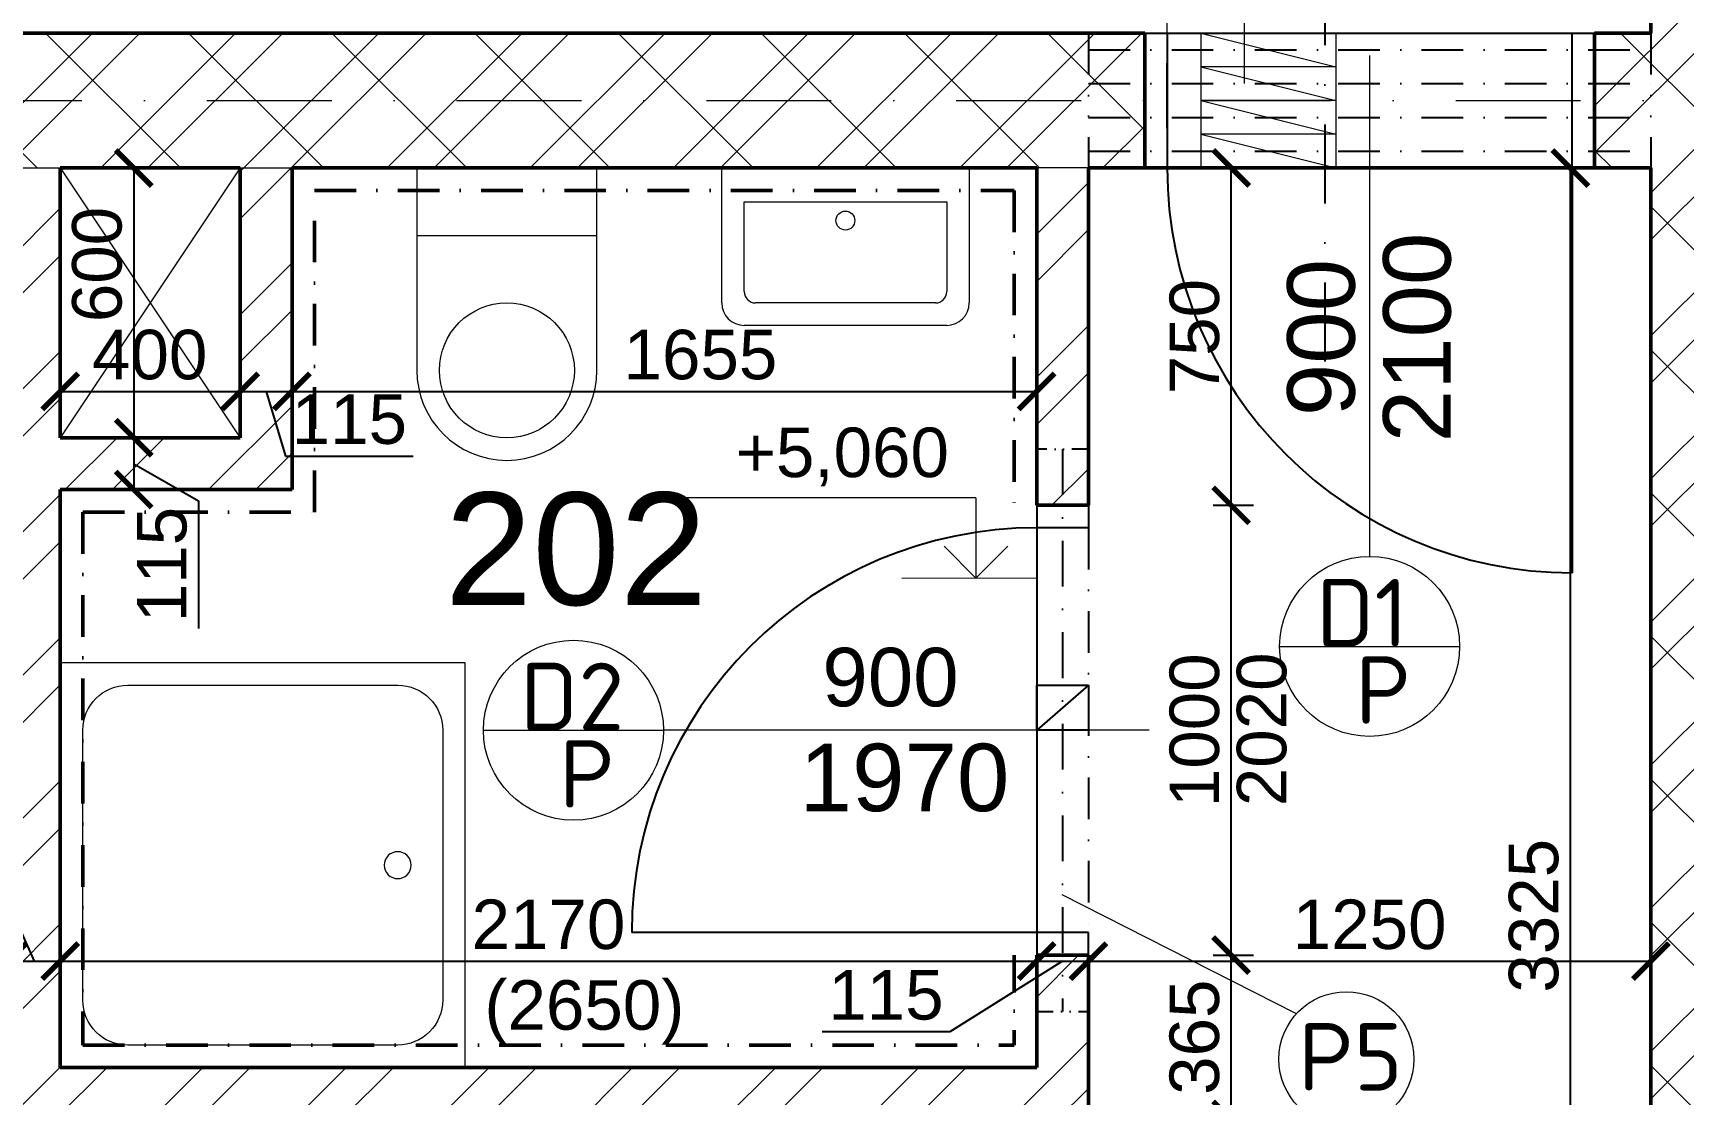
# Model space of a CAD drawing. Header units: millimetres. Extents: x 6026 to 16126, y -569 to 9737.
# Drawn here: x 10580 to 14249, y 4851 to 7212 of the extents above; entities that cross this region are included whole.
import ezdxf

# ---------------------------------------------------------------- set-up
doc = ezdxf.new("R2010")
doc.units = ezdxf.units.MM
doc.header["$LTSCALE"] = 185
doc.linetypes.add('DASHDOT', pattern=[1, 0.5, -0.25, 0, -0.25])
doc.linetypes.add('DIVIDE', pattern=[1.25, 0.5, -0.25, 0, -0.25, 0, -0.25])
for name, color, linetype, lineweight in [('00 popis', 7, 'Continuous', 13), ('00 tenká plná', 7, 'Continuous', 13), ('00 zařizováky', 7, 'Continuous', 13), ('00 zdivo', 7, 'Continuous', 50), ('00 šrafy', 7, 'Continuous', 13), ('01 tenká čerchovaná', 7, 'DASHDOT', 13), ('01 tlustá dvojčerchovaná', 7, 'DIVIDE', 25), ('01 tlustá plná', 7, 'Continuous', 25), ('01 tlustá čerchovaná', 7, 'DASHDOT', 25), ('01 velmi tlustá plná', 7, 'Continuous', 50), ('oklady', 7, 'DASHDOT', 50)]:
    doc.layers.add(name, color=color, linetype=linetype, lineweight=lineweight)
doc.styles.add('ISOCPEUR', font='isocpeur.ttf')
doc.styles.add('KOTY', font='arial.ttf', dxfattribs={"height": 400})
doc.styles.add('koty4', font='arial.ttf', dxfattribs={"height": 110})
doc.styles.add('místnosti', font='arial.ttf', dxfattribs={"height": 250})
doc.dimstyles.new('moje koty osy', dxfattribs={"dimscale": 40, "dimtxt": 110, "dimasz": 2, "dimexe": 1.25, "dimexo": 0.0005, "dimtad": 1, "dimtxsty": 'koty4', "dimblk": 'ARCHTICK', "dimcen": 2.5, "dimadec": 0, "dimazin": 0, "dimtfac": 1, "dimtmove": 0, "dimatfit": 3, "dimfxl": 1, "dimfxlon": 1, "dimarcsym": 0})
doc.dimstyles.new('osy 5', dxfattribs={"dimscale": 40, "dimtxt": 110, "dimasz": 2, "dimexe": 1.25, "dimexo": 0.0005, "dimtad": 1, "dimtxsty": 'koty4', "dimblk": 'ARCHTICK', "dimcen": 2.5, "dimadec": 0, "dimazin": 0, "dimtfac": 1, "dimtmove": 0, "dimatfit": 3, "dimfxl": 5, "dimfxlon": 1, "dimarcsym": 0})
pattern_1 = [(45, (0, 0), (-159.099, 159.099), []), (45, (105, 0), (-159.099, 159.099), [])]
pattern_2 = [(45, (0, 0), (-159.099, 159.099), []), (45, (105, 0), (-159.099, 159.099), []), (315, (0, 0), (159.099, 159.099), [])]

# ---------------------------------------------------------------- blocks, each defined once
blk = doc.blocks.new('sprcha (1)')
for p, q in [((0, 0), (0, -900)), ((900, 0), (0, 0)), ((900, -900.1), (900, 0)), ((150, -50), (750, -50)), ((50, -750), (50, -150)), ((850, -150), (850, -750.1)), ((750, -850.1), (150, -850)), ((0, -900), (900, -900.1))]:
    blk.add_line(p, q)
at = {"extrusion": (0, 0, -1)}
for centre, major_axis, start_param, end_param in [((150, -150), (0.2, 100), 4.710242, 6.281038), ((750, -150), (-0.3, 100), 0.002719, 1.573515), ((150, -750), (-0.3, 100), 3.144373, 4.71517), ((750, -750.1), (0.2, 100), 1.568455, 3.139251)]:
    blk.add_ellipse(centre, major_axis=major_axis, ratio=1, start_param=start_param, end_param=end_param, dxfattribs=at)
blk.add_ellipse((450, -750), major_axis=(21.2, 21.2), ratio=1, dxfattribs=at)
blk = doc.blocks.new('_ArchTick')
at = {"color": 0, "linetype": 'ByBlock', "const_width": 0.15}
blk.add_lwpolyline([(-0.5, -0.5), (0.5, 0.5)], dxfattribs=at)
blk = doc.blocks.new('*D34')
at = {"layer": '00 popis', "color": 0, "lineweight": -2, "transparency": 16777216}
for p, q in [((14012.6, 8172.2), (13729.1, 8172.2)), ((14113, 7988.4), (14012.6, 8172.2)), ((14050.5, 7788.4), (14050.5, 8038.4)), ((14175.5, 7788.4), (14175.5, 8038.4)), ((14175.5, 7988.4), (14050.5, 7988.4))]:
    blk.add_line(p, q, dxfattribs=at)
at = {"layer": 'Defpoints', "color": 0, "transparency": 16777216}
for p in [(14050.5, 7988.4), (14050.5, 7058), (14175.5, 7058)]:
    blk.add_point(p, dxfattribs=at)
at = {"layer": '00 popis', "color": 0, "lineweight": -2, "transparency": 16777216, "xscale": 80, "yscale": 80, "zscale": 80, "rotation": 180}
blk.add_blockref('_ArchTick', (14050.5, 7988.4), dxfattribs=at)
at = {"layer": '00 popis', "color": 0, "lineweight": -2, "transparency": 16777216, "xscale": 80, "yscale": 80, "zscale": 80}
blk.add_blockref('_ArchTick', (14175.5, 7988.4), dxfattribs=at)
at = {"layer": '00 popis', "color": 0, "transparency": 16777216, "insert": (13870.8, 8253.3), "char_height": 110, "attachment_point": 5, "style": 'koty4'}
blk.add_mtext('125', dxfattribs=at)
blk = doc.blocks.new('*D35')
at = {"layer": '00 popis', "color": 0, "lineweight": -2, "transparency": 16777216}
for p, q in [((13050.5, 7788.4), (13050.5, 8038.4)), ((14050.5, 7788.4), (14050.5, 8038.4)), ((14050.5, 7988.4), (13050.5, 7988.4))]:
    blk.add_line(p, q, dxfattribs=at)
at = {"layer": 'Defpoints', "color": 0, "transparency": 16777216}
for p in [(13050.5, 7988.4), (13050.5, 7058), (14050.5, 7058)]:
    blk.add_point(p, dxfattribs=at)
at = {"layer": '00 popis', "color": 0, "lineweight": -2, "transparency": 16777216, "xscale": 80, "yscale": 80, "zscale": 80, "rotation": 180}
blk.add_blockref('_ArchTick', (13050.5, 7988.4), dxfattribs=at)
at = {"layer": '00 popis', "color": 0, "lineweight": -2, "transparency": 16777216, "xscale": 80, "yscale": 80, "zscale": 80}
blk.add_blockref('_ArchTick', (14050.5, 7988.4), dxfattribs=at)
at = {"layer": '00 popis', "color": 0, "transparency": 16777216, "insert": (13550.5, 8069.5), "char_height": 110, "attachment_point": 5, "style": 'koty4'}
blk.add_mtext('1000', dxfattribs=at)
blk = doc.blocks.new('*D36')
at = {"layer": '00 popis', "color": 0, "lineweight": -2, "transparency": 16777216}
for p, q in [((8475.5, 7788.4), (8475.5, 8038.4)), ((13050.5, 7788.4), (13050.5, 8038.4)), ((13050.5, 7988.4), (8475.5, 7988.4))]:
    blk.add_line(p, q, dxfattribs=at)
at = {"layer": 'Defpoints', "color": 0, "transparency": 16777216}
for p in [(8475.5, 7988.4), (8475.5, 7058), (13050.5, 7058)]:
    blk.add_point(p, dxfattribs=at)
at = {"layer": '00 popis', "color": 0, "lineweight": -2, "transparency": 16777216, "xscale": 80, "yscale": 80, "zscale": 80, "rotation": 180}
blk.add_blockref('_ArchTick', (8475.5, 7988.4), dxfattribs=at)
at = {"layer": '00 popis', "color": 0, "lineweight": -2, "transparency": 16777216, "xscale": 80, "yscale": 80, "zscale": 80}
blk.add_blockref('_ArchTick', (13050.5, 7988.4), dxfattribs=at)
at = {"layer": '00 popis', "color": 0, "transparency": 16777216, "insert": (10763, 8069.3), "char_height": 110, "attachment_point": 5, "style": 'koty4'}
blk.add_mtext('4575', dxfattribs=at)
blk = doc.blocks.new('*D45')
at = {"layer": '00 popis', "color": 0, "lineweight": -2, "transparency": 16777216}
for p, q in [((10366.8, 5632), (10083.3, 5632)), ((10583, 5148.6), (10366.8, 5632)), ((10525.5, 5108.6), (10525.5, 5198.6)), ((10640.5, 5108.6), (10640.5, 5198.6)), ((10525.5, 5148.6), (10640.5, 5148.6))]:
    blk.add_line(p, q, dxfattribs=at)
at = {"layer": 'Defpoints', "color": 0, "transparency": 16777216}
for p in [(10640.5, 5148.6), (10525.5, 4911.9), (10640.5, 4911.9)]:
    blk.add_point(p, dxfattribs=at)
at = {"layer": '00 popis', "color": 0, "lineweight": -2, "transparency": 16777216, "xscale": 80, "yscale": 80, "zscale": 80, "rotation": 180}
blk.add_blockref('_ArchTick', (10525.5, 5148.6), dxfattribs=at)
at = {"layer": '00 popis', "color": 0, "lineweight": -2, "transparency": 16777216, "xscale": 80, "yscale": 80, "zscale": 80}
blk.add_blockref('_ArchTick', (10640.5, 5148.6), dxfattribs=at)
at = {"layer": '00 popis', "color": 0, "transparency": 16777216, "insert": (10225, 5713.2), "char_height": 110, "attachment_point": 5, "style": 'koty4'}
blk.add_mtext('115', dxfattribs=at)
blk = doc.blocks.new('*D46')
at = {"layer": '00 popis', "color": 0, "lineweight": -2, "transparency": 16777216}
for p, q in [((10640.5, 5108.6), (10640.5, 5198.6)), ((10640.5, 5148.6), (12810.5, 5148.6)), ((12810.5, 5161.9), (12810.5, 5098.6))]:
    blk.add_line(p, q, dxfattribs=at)
at = {"layer": 'Defpoints', "color": 0, "transparency": 16777216}
for p in [(12810.5, 5161.9), (12810.5, 5148.6), (10640.5, 4911.9)]:
    blk.add_point(p, dxfattribs=at)
at = {"layer": '00 popis', "color": 0, "lineweight": -2, "transparency": 16777216, "xscale": 80, "yscale": 80, "zscale": 80, "rotation": 180}
blk.add_blockref('_ArchTick', (10640.5, 5148.6), dxfattribs=at)
at = {"layer": '00 popis', "color": 0, "lineweight": -2, "transparency": 16777216, "xscale": 80, "yscale": 80, "zscale": 80}
blk.add_blockref('_ArchTick', (12810.5, 5148.6), dxfattribs=at)
at = {"layer": '00 popis', "color": 0, "transparency": 16777216, "insert": (11725.5, 5229.7), "char_height": 110, "attachment_point": 5, "style": 'koty4'}
blk.add_mtext('2170', dxfattribs=at)
blk = doc.blocks.new('*D47')
at = {"layer": '00 popis', "color": 0, "lineweight": -2, "transparency": 16777216}
for p, q in [((12868, 5148.6), (12617.3, 4991.7)), ((12810.5, 5161.9), (12810.5, 5098.6)), ((12810.5, 5148.6), (12925.5, 5148.6)), ((12925.5, 5161.9), (12925.5, 5098.6)), ((12617.3, 4991.7), (12333.8, 4991.7))]:
    blk.add_line(p, q, dxfattribs=at)
at = {"layer": 'Defpoints', "color": 0, "transparency": 16777216}
for p in [(12810.5, 5161.9), (12925.5, 5161.9), (12925.5, 5148.6)]:
    blk.add_point(p, dxfattribs=at)
at = {"layer": '00 popis', "color": 0, "lineweight": -2, "transparency": 16777216, "xscale": 80, "yscale": 80, "zscale": 80, "rotation": 180}
blk.add_blockref('_ArchTick', (12810.5, 5148.6), dxfattribs=at)
at = {"layer": '00 popis', "color": 0, "lineweight": -2, "transparency": 16777216, "xscale": 80, "yscale": 80, "zscale": 80}
blk.add_blockref('_ArchTick', (12925.5, 5148.6), dxfattribs=at)
at = {"layer": '00 popis', "color": 0, "transparency": 16777216, "insert": (12475.6, 5072.9), "char_height": 110, "attachment_point": 5, "style": 'koty4'}
blk.add_mtext('115', dxfattribs=at)
blk = doc.blocks.new('*D48')
at = {"layer": '00 popis', "color": 0, "lineweight": -2, "transparency": 16777216}
for p, q in [((14175.5, 5188.6), (14175.5, 5098.6)), ((12925.5, 5161.9), (12925.5, 5098.6)), ((12925.5, 5148.6), (14175.5, 5148.6))]:
    blk.add_line(p, q, dxfattribs=at)
at = {"layer": 'Defpoints', "color": 0, "transparency": 16777216}
for p in [(14175.5, 5249.4), (12925.5, 5161.9), (14175.5, 5148.6)]:
    blk.add_point(p, dxfattribs=at)
at = {"layer": '00 popis', "color": 0, "lineweight": -2, "transparency": 16777216, "xscale": 80, "yscale": 80, "zscale": 80, "rotation": 180}
blk.add_blockref('_ArchTick', (12925.5, 5148.6), dxfattribs=at)
at = {"layer": '00 popis', "color": 0, "lineweight": -2, "transparency": 16777216, "xscale": 80, "yscale": 80, "zscale": 80}
blk.add_blockref('_ArchTick', (14175.5, 5148.6), dxfattribs=at)
at = {"layer": '00 popis', "color": 0, "transparency": 16777216, "insert": (13550.5, 5229.7), "char_height": 110, "attachment_point": 5, "style": 'koty4'}
blk.add_mtext('1250', dxfattribs=at)
blk = doc.blocks.new('*D56')
at = {"layer": '00 popis', "color": 0, "lineweight": -2, "transparency": 16777216}
for p, q in [((10840.5, 6911.9), (10753.8, 6911.9)), ((10803.8, 6911.9), (10803.8, 6311.9)), ((10840.5, 6311.9), (10753.8, 6311.9))]:
    blk.add_line(p, q, dxfattribs=at)
at = {"layer": 'Defpoints', "color": 0, "transparency": 16777216}
for p in [(10840.5, 6911.9), (10803.8, 6311.9), (10840.5, 6311.9)]:
    blk.add_point(p, dxfattribs=at)
at = {"layer": '00 popis', "color": 0, "lineweight": -2, "transparency": 16777216, "xscale": 80, "yscale": 80, "zscale": 80}
for p, rotation in [((10803.8, 6911.9), 90), ((10803.8, 6311.9), 270)]:
    blk.add_blockref('_ArchTick', p, dxfattribs=dict(at, rotation=rotation))
at = {"layer": '00 popis', "color": 0, "transparency": 16777216, "insert": (10722.6, 6611.9), "char_height": 110, "attachment_point": 5, "rotation": 90, "style": 'koty4'}
blk.add_mtext('    600', dxfattribs=at)
blk = doc.blocks.new('*D57')
at = {"layer": '00 popis', "color": 0, "lineweight": -2, "transparency": 16777216}
for p, q in [((11040.5, 6375.2), (11040.5, 6465.2)), ((10640.5, 6439), (10640.5, 6365.2)), ((10640.5, 6415.2), (11040.5, 6415.2))]:
    blk.add_line(p, q, dxfattribs=at)
at = {"layer": 'Defpoints', "color": 0, "transparency": 16777216}
for p in [(10640.5, 6439), (11040.5, 6415.2), (11040.5, 6311.9)]:
    blk.add_point(p, dxfattribs=at)
at = {"layer": '00 popis', "color": 0, "lineweight": -2, "transparency": 16777216, "xscale": 80, "yscale": 80, "zscale": 80, "rotation": 180}
blk.add_blockref('_ArchTick', (10640.5, 6415.2), dxfattribs=at)
at = {"layer": '00 popis', "color": 0, "lineweight": -2, "transparency": 16777216, "xscale": 80, "yscale": 80, "zscale": 80}
blk.add_blockref('_ArchTick', (11040.5, 6415.2), dxfattribs=at)
at = {"layer": '00 popis', "color": 0, "transparency": 16777216, "insert": (10839.2, 6496.3), "char_height": 110, "attachment_point": 5, "style": 'koty4'}
blk.add_mtext('400', dxfattribs=at)
blk = doc.blocks.new('*D58')
at = {"layer": '00 popis', "color": 0, "lineweight": -2, "transparency": 16777216}
for p, q in [((11040.5, 6375.2), (11040.5, 6465.2)), ((11155.5, 6455.2), (11155.5, 6365.2)), ((11040.5, 6415.2), (11155.5, 6415.2)), ((11098, 6415.2), (11141.1, 6271.5)), ((11141.1, 6271.5), (11424.6, 6271.5))]:
    blk.add_line(p, q, dxfattribs=at)
at = {"layer": 'Defpoints', "color": 0, "transparency": 16777216}
for p in [(11155.5, 6554.4), (11155.5, 6415.2), (11040.5, 6311.9)]:
    blk.add_point(p, dxfattribs=at)
at = {"layer": '00 popis', "color": 0, "lineweight": -2, "transparency": 16777216, "xscale": 80, "yscale": 80, "zscale": 80, "rotation": 180}
blk.add_blockref('_ArchTick', (11040.5, 6415.2), dxfattribs=at)
at = {"layer": '00 popis', "color": 0, "lineweight": -2, "transparency": 16777216, "xscale": 80, "yscale": 80, "zscale": 80}
blk.add_blockref('_ArchTick', (11155.5, 6415.2), dxfattribs=at)
at = {"layer": '00 popis', "color": 0, "transparency": 16777216, "insert": (11282.9, 6352.7), "char_height": 110, "attachment_point": 5, "style": 'koty4'}
blk.add_mtext('115', dxfattribs=at)
blk = doc.blocks.new('*D59')
at = {"layer": '00 popis', "color": 0, "lineweight": -2, "transparency": 16777216}
for p, q in [((11155.5, 6455.2), (11155.5, 6365.2)), ((12810.5, 6455.2), (12810.5, 6365.2)), ((11155.5, 6415.2), (12810.5, 6415.2))]:
    blk.add_line(p, q, dxfattribs=at)
at = {"layer": 'Defpoints', "color": 0, "transparency": 16777216}
for p in [(11155.5, 6554.4), (12810.5, 6536.9), (12810.5, 6415.2)]:
    blk.add_point(p, dxfattribs=at)
at = {"layer": '00 popis', "color": 0, "lineweight": -2, "transparency": 16777216, "xscale": 80, "yscale": 80, "zscale": 80, "rotation": 180}
blk.add_blockref('_ArchTick', (11155.5, 6415.2), dxfattribs=at)
at = {"layer": '00 popis', "color": 0, "lineweight": -2, "transparency": 16777216, "xscale": 80, "yscale": 80, "zscale": 80}
blk.add_blockref('_ArchTick', (12810.5, 6415.2), dxfattribs=at)
at = {"layer": '00 popis', "color": 0, "transparency": 16777216, "insert": (12063.2, 6496.3), "char_height": 110, "attachment_point": 5, "style": 'koty4'}
blk.add_mtext('1655', dxfattribs=at)
blk = doc.blocks.new('*D60')
at = {"layer": '00 popis', "color": 0, "lineweight": -2, "transparency": 16777216}
for p, q in [((10840.5, 6311.9), (10753.8, 6311.9)), ((10803.8, 6311.9), (10803.8, 6196.9)), ((10803.8, 6254.4), (10948, 6171.9)), ((10843.8, 6196.9), (10753.8, 6196.9)), ((10948, 6171.9), (10948, 5888.4))]:
    blk.add_line(p, q, dxfattribs=at)
at = {"layer": 'Defpoints', "color": 0, "transparency": 16777216}
for p in [(10840.5, 6311.9), (10803.8, 6196.9), (10898, 6196.9)]:
    blk.add_point(p, dxfattribs=at)
at = {"layer": '00 popis', "color": 0, "lineweight": -2, "transparency": 16777216, "xscale": 80, "yscale": 80, "zscale": 80}
for p, rotation in [((10803.8, 6311.9), 90), ((10803.8, 6196.9), 270)]:
    blk.add_blockref('_ArchTick', p, dxfattribs=dict(at, rotation=rotation))
at = {"layer": '00 popis', "color": 0, "transparency": 16777216, "insert": (10866.8, 6030.2), "char_height": 110, "attachment_point": 5, "rotation": 90, "style": 'koty4'}
blk.add_mtext('115', dxfattribs=at)
blk = doc.blocks.new('*D64')
at = {"layer": '00 popis', "color": 0, "lineweight": -2, "transparency": 16777216}
for p, q in [((9067.4, 4939), (9067.4, 5222.5)), ((9295.5, 4854.4), (9067.4, 4939)), ((9335.5, 4911.9), (9245.5, 4911.9)), ((9295.5, 4796.9), (9295.5, 4911.9)), ((9335.5, 4796.9), (9245.5, 4796.9))]:
    blk.add_line(p, q, dxfattribs=at)
at = {"layer": 'Defpoints', "color": 0, "transparency": 16777216}
for p in [(9295.5, 4911.9), (9925.5, 4911.9), (11685.5, 4796.9)]:
    blk.add_point(p, dxfattribs=at)
at = {"layer": '00 popis', "color": 0, "lineweight": -2, "transparency": 16777216, "xscale": 80, "yscale": 80, "zscale": 80}
for p, rotation in [((9295.5, 4911.9), 90), ((9295.5, 4796.9), 270)]:
    blk.add_blockref('_ArchTick', p, dxfattribs=dict(at, rotation=rotation))
at = {"layer": '00 popis', "color": 0, "transparency": 16777216, "insert": (8986.2, 5080.7), "char_height": 110, "attachment_point": 5, "rotation": 90, "style": 'koty4'}
blk.add_mtext('115', dxfattribs=at)
blk = doc.blocks.new('*D68')
at = {"layer": '00 popis', "color": 0, "lineweight": -2, "transparency": 16777216}
for p, q in [((14036.7, 6911.9), (13946.7, 6911.9)), ((13996.7, 3586.9), (13996.7, 6911.9)), ((14036.7, 3586.9), (13946.7, 3586.9))]:
    blk.add_line(p, q, dxfattribs=at)
at = {"layer": 'Defpoints', "color": 0, "transparency": 16777216}
for p in [(13996.7, 6911.9), (14175.5, 6911.9), (14175.5, 3586.9)]:
    blk.add_point(p, dxfattribs=at)
at = {"layer": '00 popis', "color": 0, "lineweight": -2, "transparency": 16777216, "xscale": 80, "yscale": 80, "zscale": 80}
for p, rotation in [((13996.7, 6911.9), 90), ((13996.7, 3586.9), 270)]:
    blk.add_blockref('_ArchTick', p, dxfattribs=dict(at, rotation=rotation))
at = {"layer": '00 popis', "color": 0, "transparency": 16777216, "insert": (13915.5, 5249.4), "char_height": 110, "attachment_point": 5, "rotation": 90, "style": 'koty4'}
blk.add_mtext('3325', dxfattribs=at)
blk = doc.blocks.new('*D73')
at = {"layer": '00 popis', "color": 0, "lineweight": -2, "transparency": 16777216}
for p, q in [((13202.7, 5161.9), (13292.7, 5161.9)), ((13242.7, 4796.9), (13242.7, 5161.9)), ((13202.7, 4796.9), (13292.7, 4796.9))]:
    blk.add_line(p, q, dxfattribs=at)
at = {"layer": 'Defpoints', "color": 0, "transparency": 16777216}
for p in [(12925.5, 5161.9), (13242.7, 5161.9), (11800.5, 4796.9)]:
    blk.add_point(p, dxfattribs=at)
at = {"layer": '00 popis', "color": 0, "lineweight": -2, "transparency": 16777216, "xscale": 80, "yscale": 80, "zscale": 80}
for p, rotation in [((13242.7, 5161.9), 90), ((13242.7, 4796.9), 270)]:
    blk.add_blockref('_ArchTick', p, dxfattribs=dict(at, rotation=rotation))
at = {"layer": '00 popis', "color": 0, "transparency": 16777216, "insert": (13161.5, 4979.4), "char_height": 110, "attachment_point": 5, "rotation": 90, "style": 'koty4'}
blk.add_mtext('365', dxfattribs=at)
blk = doc.blocks.new('*D74')
at = {"layer": '00 popis', "color": 0, "lineweight": -2, "transparency": 16777216}
for p, q in [((13202.7, 6161.9), (13292.7, 6161.9)), ((13242.7, 5161.9), (13242.7, 6161.9)), ((13202.7, 5161.9), (13292.7, 5161.9))]:
    blk.add_line(p, q, dxfattribs=at)
at = {"layer": 'Defpoints', "color": 0, "transparency": 16777216}
for p in [(12925.5, 6161.9), (13242.7, 6161.9), (12925.5, 5161.9)]:
    blk.add_point(p, dxfattribs=at)
at = {"layer": '00 popis', "color": 0, "lineweight": -2, "transparency": 16777216, "xscale": 80, "yscale": 80, "zscale": 80}
for p, rotation in [((13242.7, 6161.9), 90), ((13242.7, 5161.9), 270)]:
    blk.add_blockref('_ArchTick', p, dxfattribs=dict(at, rotation=rotation))
at = {"layer": '00 popis', "color": 0, "transparency": 16777216, "insert": (13161.6, 5661.9), "char_height": 110, "attachment_point": 5, "rotation": 90, "style": 'koty4'}
blk.add_mtext('1000', dxfattribs=at)
blk = doc.blocks.new('*D75')
at = {"layer": '00 popis', "color": 0, "lineweight": -2, "transparency": 16777216}
for p, q in [((13202.7, 6911.9), (13292.7, 6911.9)), ((13242.7, 6161.9), (13242.7, 6911.9)), ((13202.7, 6161.9), (13292.7, 6161.9))]:
    blk.add_line(p, q, dxfattribs=at)
at = {"layer": 'Defpoints', "color": 0, "transparency": 16777216}
for p in [(12925.5, 6911.9), (13242.7, 6911.9), (12925.5, 6161.9)]:
    blk.add_point(p, dxfattribs=at)
at = {"layer": '00 popis', "color": 0, "lineweight": -2, "transparency": 16777216, "xscale": 80, "yscale": 80, "zscale": 80}
for p, rotation in [((13242.7, 6911.9), 90), ((13242.7, 6161.9), 270)]:
    blk.add_blockref('_ArchTick', p, dxfattribs=dict(at, rotation=rotation))
at = {"layer": '00 popis', "color": 0, "transparency": 16777216, "insert": (13161.6, 6536.9), "char_height": 110, "attachment_point": 5, "rotation": 90, "style": 'koty4'}
blk.add_mtext('750', dxfattribs=at)
blk = doc.blocks.new('VYSKOVA KOTA')
at = {"layer": '00 popis'}
for p, q in [((61882.7, 803.1), (61882.7, 624.5)), ((61882.7, 803.1), (62535.4, 803.1)), ((61882.7, 624.5), (61812, 695.2)), ((61882.7, 624.5), (61953.4, 695.2))]:
    blk.add_line(p, q, dxfattribs=at)

msp = doc.modelspace()

# ---------------------------------------------------------------- hatches: boundary and pattern name
at = {"layer": '00 šrafy'}
h = msp.add_hatch(dxfattribs=at)
h.set_pattern_fill('ZDIVO_PEV-STR', color=256, scale=30, pattern_type=2)
h.set_pattern_definition(pattern_2)
h.paths.add_polyline_path([(8475.513, 4796.904), (8475.513, 4911.904), (8475.513, 6911.904), (10525.513, 6911.904), (10640.513, 6911.904), (11040.513, 6911.904), (11155.513, 6911.904), (12810.513, 6911.904), (12925.513, 6911.904), (13050.513, 6911.904), (13050.513, 7211.904), (8475.513, 7211.904), (8475.513, 7961.904), (8395.513, 7961.904), (8367.729, 7804.334), (8283.296, 8119.473), (8255.513, 7961.904), (8175.513, 7961.904), (8175.513, 4911.904), (8175.513, 4796.904), (8175.513, 1211.904), (8475.513, 1211.904)])
h = msp.add_hatch(dxfattribs=at)
h.set_pattern_fill('ZDIVO_PEV-STR', color=256, scale=30, pattern_type=2)
h.set_pattern_definition(pattern_2)
h.paths.add_polyline_path([(14475.513, 7961.904), (14395.513, 7961.904), (14367.729, 7804.334), (14283.296, 8119.473), (14255.513, 7961.904), (14175.513, 7961.904), (14175.513, 7211.904), (14050.513, 7211.904), (14050.513, 6911.904), (14175.513, 6911.904), (14175.513, 3586.904), (14175.513, 3471.904), (14175.513, 1211.904), (14475.513, 1211.904), (14475.513, 4796.904), (14475.513, 4911.904)])
h = msp.add_hatch(dxfattribs=at)
h.set_pattern_fill('ZDIVO_OBECNE', color=256, scale=30, pattern_type=2)
h.set_pattern_definition(pattern_1)
h.paths.add_polyline_path([(11040.513, 6311.904), (10640.513, 6311.904), (10640.513, 6911.904), (10525.513, 6911.904), (10525.513, 4911.904), (9925.513, 4911.904), (9925.513, 4796.904), (10640.513, 4796.904), (11685.513, 4796.904), (11685.513, 4671.904), (11800.513, 4671.904), (11800.513, 4796.904), (12925.513, 4796.904), (12925.513, 4911.904), (12925.513, 5161.904), (12810.513, 5161.904), (12810.513, 4911.904), (10640.513, 4911.904), (10640.513, 6196.904), (11155.513, 6196.904), (11155.513, 6911.904), (11040.513, 6911.904)])
h = msp.add_hatch(dxfattribs=at)
h.set_pattern_fill('ZDIVO_OBECNE', color=256, scale=30, pattern_type=2)
h.set_pattern_definition(pattern_1)
h.paths.add_polyline_path([(12925.513, 6911.904), (12810.513, 6911.904), (12810.513, 6161.904), (12925.513, 6161.904)], flags=17)

# ---------------------------------------------------------------- linework, layer by layer
at = {"layer": '00 popis'}
for p, q in [((13100, 7000), (13100.844, 7494.657)), ((13271.873, 7399.404), (13271.873, 7099.404)), ((13550.513, 7161.904), (13550.513, 6048.218)), ((12810.513, 6911.904), (12660.513, 6911.904)), ((12810.513, 6000), (12510.513, 5999.488)), ((13350.513, 5848.218), (13750.513, 5848.218)), ((11581.09, 5661.904), (11981.09, 5661.904)), ((12031.09, 5661.904), (11981.09, 5661.904)), ((13060.513, 5661.904), (12031.09, 5661.904)), ((13387.681, 5031.372), (12867.209, 5295.985))]:
    msp.add_line(p, q, dxfattribs=at)
for centre, radius in [((13550.513, 5848.218), 200), ((11781.09, 5661.904), 200), ((13498.808, 4930.621), 150)]:
    msp.add_circle(centre, radius, dxfattribs=at)
at = {"layer": '00 tenká plná'}
for p, q in [((13175.513, 7211.904), (13475.513, 7136.904)), ((13175.513, 7211.904), (13175.513, 6911.904)), ((13475.513, 7211.904), (13475.513, 6911.904)), ((13475.513, 7136.904), (13175.513, 7136.904)), ((13175.513, 7136.904), (13475.513, 7061.904)), ((13475.513, 7061.904), (13175.513, 7061.904)), ((13175.513, 7061.904), (13475.513, 6986.904)), ((13475.513, 6986.904), (13175.513, 6986.904)), ((13175.513, 6986.904), (13475.513, 6911.904)), ((13475.513, 6911.904), (13175.513, 6911.904))]:
    msp.add_line(p, q, dxfattribs=at)
at = {"layer": '00 zařizováky'}
for p, q in [((11155.513, 6911.904), (11433.013, 6911.904)), ((11433.013, 6911.904), (11433.013, 6461.904)), ((11833.013, 6461.904), (11833.013, 6911.904)), ((12110.513, 6611.904), (12110.513, 6911.904)), ((12660.513, 6911.904), (12660.513, 6611.904)), ((12160.513, 6636.904), (12160.513, 6836.904)), ((12160.513, 6836.904), (12610.513, 6836.904)), ((12610.513, 6836.904), (12610.513, 6636.904)), ((11433.013, 6761.904), (11833.013, 6761.904)), ((12585.513, 6611.904), (12185.513, 6611.904)), ((12610.513, 6561.904), (12160.513, 6561.904))]:
    msp.add_line(p, q, dxfattribs=at)
for centre, radius in [((12385.38, 6794.904), 21), ((11633.013, 6461.904), 150)]:
    msp.add_circle(centre, radius, dxfattribs=at)
for centre, radius, start, end in [((12160.513, 6611.904), 50, 180, 270), ((12185.513, 6636.904), 25, 180, 270), ((12585.513, 6636.904), 25, 270, 0), ((12610.513, 6611.904), 50, 270, 0), ((11633.013, 6461.904), 200, 180, 0)]:
    msp.add_arc(centre, radius, start, end, dxfattribs=at)
at = {"layer": '00 zdivo'}
for p, q in [((14175.513, 7211.904), (14175.513, 7961.904)), ((10640.513, 6911.904), (10640.513, 6311.904)), ((10640.513, 6911.904), (11040.513, 6911.904)), ((10640.513, 6911.904), (11040.513, 6911.904)), ((11040.513, 6911.904), (11040.513, 6311.904)), ((11155.513, 6196.904), (11155.513, 6911.904)), ((11155.513, 6911.904), (12810.513, 6911.904)), ((12810.513, 6911.904), (12810.513, 6161.904)), ((12925.513, 6911.904), (14175.513, 6911.904)), ((12925.513, 6161.904), (12925.513, 6911.904)), ((14175.513, 3586.904), (14175.513, 6911.904)), ((11040.513, 6311.904), (10640.513, 6311.904)), ((10640.513, 6196.904), (11155.513, 6196.904)), ((10640.513, 6196.904), (10640.513, 4911.904)), ((12925.513, 6161.904), (12810.513, 6161.904)), ((12810.513, 5161.904), (12925.513, 5161.904)), ((12810.513, 5161.904), (12810.513, 4911.904)), ((12925.513, 4911.904), (12925.513, 5161.904)), ((10640.513, 4911.904), (12810.513, 4911.904)), ((12925.513, 4911.904), (12925.513, 4796.904))]:
    msp.add_line(p, q, dxfattribs=at)
at = {"layer": '00 šrafy'}
for p, q in [((10475.513, 6911.904), (10640.513, 6911.904)), ((10640.513, 6911.904), (11040.513, 6311.904)), ((11040.513, 6911.904), (10640.513, 6311.904)), ((11040.513, 6911.904), (11155.513, 6911.904)), ((12925.513, 6911.904), (12810.513, 6911.904))]:
    msp.add_line(p, q, dxfattribs=at)
at = {"layer": '01 tenká čerchovaná', "ltscale": 3}
msp.add_line((6525.513, 7061.904), (16125.513, 7061.904), dxfattribs=at)
at = {"layer": '01 tlustá dvojčerchovaná'}
for p, q in [((12925.513, 7211.904), (12925.513, 6911.904)), ((14175.513, 7211.904), (14175.513, 6911.904))]:
    msp.add_line(p, q, dxfattribs=at)
at = {"layer": '01 tlustá dvojčerchovaná', "ltscale": 0.4}
for p, q in [((12925.513, 6286.904), (12810.513, 6286.904)), ((12810.513, 5036.904), (12925.513, 5036.904))]:
    msp.add_line(p, q, dxfattribs=at)
at = {"layer": '01 tlustá plná'}
for p, q in [((13050.513, 7211.904), (14050.513, 7211.904)), ((13050.513, 7211.904), (13100.513, 7211.904)), ((13100.513, 7211.904), (13100.513, 6911.904)), ((14000.513, 6911.904), (14000.513, 7211.904)), ((14050.513, 6911.904), (13050.513, 6911.904)), ((14000.513, 6911.904), (14000.513, 6011.904)), ((12810.513, 6161.904), (12810.513, 5161.904)), ((12925.513, 6161.904), (12925.513, 6111.904)), ((12925.513, 6111.904), (12810.513, 6111.904)), ((12810.513, 5661.904), (12810.513, 5761.904)), ((12810.513, 5761.904), (12925.513, 5761.904)), ((12925.513, 5761.904), (12810.513, 5661.904)), ((12925.513, 5761.904), (12925.513, 5661.904)), ((12925.513, 5661.904), (12810.513, 5661.904)), ((12925.513, 5211.904), (11910.513, 5211.904)), ((12925.513, 5161.904), (12925.513, 5211.904))]:
    msp.add_line(p, q, dxfattribs=at)
for centre, start, end in [((14000.513, 6911.904), 180, 270), ((12810.513, 5211.904), 90, 180)]:
    msp.add_arc(centre, 900, start, end, dxfattribs=at)
at = {"layer": '01 tlustá čerchovaná', "ltscale": 1.9}
msp.add_line((13450.957, 7360.394), (13450.957, 6460.394), dxfattribs=at)
at = {"layer": '01 tlustá čerchovaná'}
for p, q in [((12925.513, 7174.404), (14175.513, 7174.404)), ((12925.513, 7099.404), (14175.513, 7099.404)), ((12925.513, 7024.404), (14175.513, 7024.404)), ((12925.513, 6949.404), (14175.513, 6949.404)), ((12925.513, 6111.904), (12925.513, 5211.904))]:
    msp.add_line(p, q, dxfattribs=at)
at = {"layer": '01 tlustá čerchovaná', "ltscale": 1.1}
msp.add_line((12868.013, 6286.904), (12868.013, 5036.904), dxfattribs=at)
at = {"layer": '01 velmi tlustá plná'}
for p, q in [((8475.513, 7211.904), (13050.513, 7211.904)), ((13050.513, 6911.904), (13050.513, 7211.904)), ((14050.513, 7211.904), (14050.513, 6911.904)), ((14050.513, 7211.904), (14175.513, 7211.904))]:
    msp.add_line(p, q, dxfattribs=at)
at = {"layer": 'oklady'}
for p, q in [((11205.513, 6146.904), (11205.513, 6861.904)), ((11205.513, 6861.904), (12760.513, 6861.904)), ((12760.513, 6861.904), (12760.513, 6161.904)), ((10690.513, 6146.904), (11205.513, 6146.904)), ((10690.513, 6146.904), (10690.513, 4961.904)), ((10690.513, 4961.904), (12760.513, 4961.904))]:
    msp.add_line(p, q, dxfattribs=at)
at = {"layer": 'oklady', "ltscale": 0.9}
msp.add_line((12760.513, 5161.904), (12760.513, 4961.904), dxfattribs=at)

# ---------------------------------------------------------------- block references
at = {"layer": '00 popis', "xscale": -1}
msp.add_blockref('VYSKOVA KOTA', (74558.229, 5375.535), dxfattribs=at)
at = {"layer": '00 zařizováky', "rotation": 90}
msp.add_blockref('sprcha (1)', (10640.513, 4911.904), dxfattribs=at)

# ---------------------------------------------------------------- texts
at = {"layer": '00 popis', "linetype": 'Continuous', "lineweight": 30}
for s, height, style, p in [('+5,060', 110, 'koty4', (12141.314, 6224.66)), ('D1', 150, 'ISOCPEUR', (13431.836, 5848.218)), ('D2', 150, 'ISOCPEUR', (11662.413, 5661.904)), ('P', 150, 'ISOCPEUR', (13518.519, 5676.093)), ('P', 150, 'ISOCPEUR', (11749.096, 5489.779)), ('P5', 150, 'ISOCPEUR', (13391.439, 4860.807))]:
    msp.add_text(s, height=height, dxfattribs=dict(at, style=style)).set_placement(p)
at = {"layer": '00 popis', "attachment_point": 1, "rotation": 90}
for s, width, gutter_width, insert, char_height, style in [('2100', 653.0594, 750, (13580.513, 6301.947), 150, 'KOTY'), (' 900', 407.84315, 750, (13367.352, 6301.947), 150, 'KOTY'), ('2020', 516.69298, 550, (13255.264, 5492.979), 110, 'koty4')]:
    msp.add_mtext_dynamic_manual_height_columns(s, width=width, gutter_width=gutter_width, heights=[0], dxfattribs=dict(at, insert=insert, char_height=char_height, style=style))
at = {"layer": '00 popis', "attachment_point": 1}
for s, width, gutter_width, insert, char_height, style in [('202', 774.49885, 1250, (11495.347, 6190.355), 250, 'místnosti'), (' 900', 407.84315, 750, (12283.685, 5845.064), 130, 'koty4'), ('1970', 653.0594, 750, (12283.685, 5631.904), 150, 'KOTY'), (' (2650)', 2058.30656, 750, (11540.543, 5106.119), 110, 'koty4')]:
    msp.add_mtext_dynamic_manual_height_columns(s, width=width, gutter_width=gutter_width, heights=[0], dxfattribs=dict(at, insert=insert, char_height=char_height, style=style))

# ---------------------------------------------------------------- dimensions: what is measured, and where the dimension line sits
at = {"layer": '00 popis'}
for base, p1, p2, dimstyle, picture, middle in [((14050.513, 7988.369), (14175.513, 7058.004), (14050.513, 7058.004), 'osy 5', '*D34', (13987.593, 8172.16)), ((12810.513, 6415.165), (11155.513, 6554.404), (12810.513, 6536.904), 'moje koty osy', '*D59', (12063.248, 6415.165))]:
    dim = msp.add_linear_dim(base=base, p1=p1, p2=p2, dimstyle=dimstyle, override={"dimtmove": 1}, dxfattribs=at)
    dim.commit()
    dim.dimension.update_dxf_attribs({"geometry": picture, "text_midpoint": middle, "dimtype": 160})
for base, p1, p2, picture, middle in [((8475.513, 7988.369), (13050.513, 7058.004), (8475.513, 7058.004), '*D36', (10763.013, 8069.307)), ((13050.513, 7988.369), (14050.513, 7058.004), (13050.513, 7058.004), '*D35', (13550.513, 8069.532))]:
    dim = msp.add_linear_dim(base=base, p1=p1, p2=p2, dimstyle='osy 5', dxfattribs=at)
    dim.commit()
    dim.dimension.update_dxf_attribs({"geometry": picture, "text_midpoint": middle})
dim = msp.add_linear_dim(base=(10803.79, 6311.904), p1=(10840.513, 6911.904), p2=(10840.513, 6311.904), angle=90, text='    <>', dimstyle='moje koty osy', dxfattribs=at)
dim.commit()
dim.dimension.update_dxf_attribs({"geometry": '*D56', "text_midpoint": (10722.627, 6611.904)})
for base, p1, p2, picture, middle in [((13242.714, 6911.904), (12925.513, 6161.904), (12925.513, 6911.904), '*D75', (13161.551, 6536.904)), ((13996.686, 6911.904), (14175.513, 3586.904), (14175.513, 6911.904), '*D68', (13915.485, 5249.404)), ((13242.714, 6161.904), (12925.513, 5161.904), (12925.513, 6161.904), '*D74', (13161.551, 5661.904)), ((13242.714, 5161.904), (11800.513, 4796.904), (12925.513, 5161.904), '*D73', (13161.514, 4979.404))]:
    dim = msp.add_linear_dim(base=base, p1=p1, p2=p2, angle=90, dimstyle='moje koty osy', override={"dimtmove": 1}, dxfattribs=at)
    dim.commit()
    dim.dimension.update_dxf_attribs({"geometry": picture, "text_midpoint": middle})
dim = msp.add_linear_dim(base=(11040.513, 6415.165), p1=(10640.513, 6438.981), p2=(11040.513, 6311.904), dimstyle='moje koty osy', dxfattribs=at)
dim.commit()
dim.dimension.update_dxf_attribs({"geometry": '*D57', "text_midpoint": (10839.226, 6415.165), "dimtype": 160})
dim = msp.add_linear_dim(base=(11155.513, 6415.165), p1=(11040.513, 6311.904), p2=(11155.513, 6554.404), dimstyle='moje koty osy', override={"dimtmove": 1}, dxfattribs=at)
dim.commit()
dim.dimension.update_dxf_attribs({"geometry": '*D58', "text_midpoint": (11166.112, 6352.665)})
for base, p1, p2, angle, picture, middle in [((10803.79, 6196.904), (10840.513, 6311.904), (10898.013, 6196.904), 90, '*D60', (10948.013, 6146.904)), ((10640.513, 5148.582), (10525.513, 4911.904), (10640.513, 4911.904), 180, '*D45', (10341.781, 5632.029)), ((9295.547, 4911.904), (11685.513, 4796.904), (9925.513, 4911.904), 90, '*D64', (9067.373, 4963.954)), ((12925.513, 5148.582), (12810.513, 5161.904), (12925.513, 5161.904), 180, '*D47', (12592.305, 4991.693))]:
    dim = msp.add_linear_dim(base=base, p1=p1, p2=p2, angle=angle, dimstyle='moje koty osy', override={"dimtmove": 1}, dxfattribs=at)
    dim.commit()
    dim.dimension.update_dxf_attribs({"geometry": picture, "text_midpoint": middle, "dimtype": 160})
for base, p1, p2, picture, middle in [((12810.513, 5148.582), (10640.513, 4911.904), (12810.513, 5161.904), '*D46', (11725.513, 5229.745)), ((14175.513, 5148.582), (12925.513, 5161.904), (14175.513, 5249.404), '*D48', (13550.513, 5229.745))]:
    dim = msp.add_linear_dim(base=base, p1=p1, p2=p2, angle=180, dimstyle='moje koty osy', dxfattribs=at)
    dim.commit()
    dim.dimension.update_dxf_attribs({"geometry": picture, "text_midpoint": middle})

doc.saveas('drawing.dxf')
